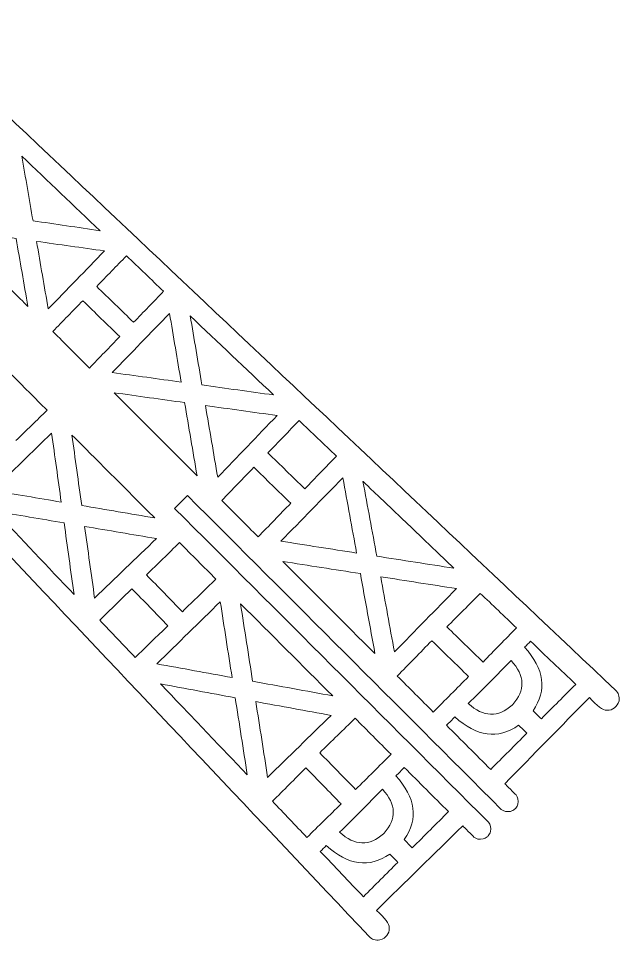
# Model space of a CAD drawing. Header units: inches. Extents: x -28.6 to 20.8, y -14.2 to 28.3.
# Drawn here: x 12.54 to 16.32, y 11.59 to 17.39 of the extents above; entities that cross this region are included whole.
import ezdxf

# ---------------------------------------------------------------- set-up
doc = ezdxf.new("R2010")
doc.units = ezdxf.units.IN
doc.header["$MEASUREMENT"] = 0
doc.layers.add('Layer 1', color=7, linetype='Continuous')

msp = doc.modelspace()

# ---------------------------------------------------------------- linework, layer by layer
at = {"layer": 'Layer 1', "lineweight": 9}
for points in [[(16.2986, 13.1657), (14.8087, 14.573), (13.3187, 15.9802), (11.8287, 17.3875)], [(14.7501, 11.6172), (13.3429, 13.1072), (11.9356, 14.5971), (10.5283, 16.0871)], [(12.118, 16.0633), (12.6041, 15.5771), (12.5833, 15.5979), (12.6041, 15.5771)], [(12.9493, 15.6139), (13.0267, 15.5385), (13.1041, 15.4631), (13.1814, 15.3878)], [(13.6245, 15.518), (13.7992, 15.3526), (13.9739, 15.1871), (14.1485, 15.0216)], [(13.6245, 15.518), (13.6492, 15.3733), (13.6738, 15.2287), (13.6984, 15.084)], [(14.1485, 15.0216), (13.9985, 15.0424), (13.8485, 15.0632), (13.6984, 15.084)], [(13.6072, 14.3892), (13.5803, 14.3624), (13.5535, 14.3355), (13.5266, 14.3086)], [(13.6072, 14.3892), (14.2647, 13.7318), (14.9221, 13.0743), (15.5796, 12.4169)], [(12.3978, 14.2913), (12.5633, 14.1166), (12.7287, 13.942), (12.8942, 13.7673)], [(12.3978, 14.2913), (12.5425, 14.2667), (12.6872, 14.2421), (12.8318, 14.2174)], [(13.5266, 14.3086), (14.1842, 13.651), (14.8418, 12.9934), (15.4994, 12.3358)], [(12.8942, 13.7673), (12.8734, 13.9173), (12.8526, 14.0674), (12.8318, 14.2174)], [(15.642, 13.352), (15.5522, 13.2622), (15.4623, 13.1723), (15.3725, 13.0825)], [(15.642, 13.352), (15.7287, 13.2567), (15.7319, 13.165), (15.6516, 13.077)], [(16.1337, 13.1207), (15.9567, 12.94), (15.7796, 12.7593), (15.6026, 12.5786)], [(15.3725, 13.0825), (15.4678, 12.9958), (15.5595, 12.9926), (15.6475, 13.0728)], [(15.6516, 13.077), (15.6503, 13.0756), (15.6489, 13.0742), (15.6475, 13.0728)], [(15.5131, 12.6681), (15.5888, 12.7438), (15.6645, 12.8195), (15.7402, 12.8952)], [(15.6026, 12.5786), (15.61, 12.5711), (15.6649, 12.5162), (15.6723, 12.5087)], [(14.5638, 12.2738), (14.6537, 12.3637), (14.7435, 12.4535), (14.8334, 12.5434)], [(14.8334, 12.5434), (14.92, 12.448), (14.9232, 12.3563), (14.843, 12.2683)], [(15.2477, 12.4028), (15.172, 12.3271), (15.0963, 12.2514), (15.0206, 12.1757)], [(15.6716, 12.4249), (15.6694, 12.4224), (15.6666, 12.4199), (15.6634, 12.4175)], [(14.7951, 11.7821), (14.9758, 11.9592), (15.1565, 12.1362), (15.3372, 12.3132)], [(15.3372, 12.3132), (15.3445, 12.3057), (15.3995, 12.2508), (15.4068, 12.2433)], [(14.5638, 12.2738), (14.6592, 12.1872), (14.7509, 12.184), (14.8389, 12.2642)], [(14.8389, 12.2642), (14.8403, 12.2656), (14.8416, 12.2669), (14.843, 12.2683)], [(15.4975, 12.2503), (15.496, 12.2486), (15.4937, 12.2465), (15.4906, 12.2439)]]:
    msp.add_open_spline(points, degree=3, dxfattribs=at)
for points, knots in [([(12.5661, 16.5224), (12.7299, 16.3662), (12.8937, 16.21), (13.0576, 16.0538), (13.0576, 16.0538), (12.9171, 16.0745), (12.7767, 16.0952), (12.6363, 16.1159), (12.6363, 16.1159), (12.6129, 16.2514), (12.5895, 16.3869), (12.5661, 16.5224)], [0, 0, 0, 0, 0.333333, 0.333333, 0.333333, 0.333333, 0.666667, 0.666667, 0.666667, 0.666667, 1, 1, 1, 1]), ([(12.6041, 15.5771), (12.5795, 15.7198), (12.5548, 15.8624), (12.5302, 16.005), (12.5302, 16.005), (12.3928, 16.0244), (12.2554, 16.0439), (12.118, 16.0633)], [0, 0, 0, 0, 0.5, 0.5, 0.5, 0.5, 1, 1, 1, 1]), ([(12.732, 15.562), (12.7075, 15.7036), (12.6831, 15.8452), (12.6586, 15.9868), (12.6586, 15.9868), (12.8009, 15.9667), (12.9432, 15.9466), (13.0854, 15.9265), (13.0854, 15.9265), (12.9676, 15.805), (12.8498, 15.6835), (12.732, 15.562)], [0, 0, 0, 0, 0.333333, 0.333333, 0.333333, 0.333333, 0.666667, 0.666667, 0.666667, 0.666667, 1, 1, 1, 1]), ([(13.2686, 15.4778), (13.3315, 15.5427), (13.3944, 15.6076), (13.4574, 15.6726), (13.4574, 15.6726), (13.3794, 15.7469), (13.3015, 15.8212), (13.2236, 15.8955), (13.2236, 15.8955), (13.1612, 15.8315), (13.0989, 15.7674), (13.0365, 15.7034), (13.0365, 15.7034), (13.1139, 15.6282), (13.1912, 15.553), (13.2686, 15.4778)], [0, 0, 0, 0, 0.25, 0.25, 0.25, 0.25, 0.5, 0.5, 0.5, 0.5, 0.75, 0.75, 0.75, 0.75, 1, 1, 1, 1]), ([(13.1814, 15.3878), (13.1178, 15.3221), (13.0542, 15.2564), (12.9906, 15.1907), (12.9906, 15.1907), (12.914, 15.2673), (12.8374, 15.3438), (12.7609, 15.4204), (12.7609, 15.4204), (12.8237, 15.4849), (12.8865, 15.5494), (12.9493, 15.6139)], [0, 0, 0, 0, 0.333333, 0.333333, 0.333333, 0.333333, 0.666667, 0.666667, 0.666667, 0.666667, 1, 1, 1, 1]), ([(13.1343, 15.1622), (13.2544, 15.2861), (13.3745, 15.4099), (13.4946, 15.5338), (13.4946, 15.5338), (13.5189, 15.3899), (13.5433, 15.246), (13.5676, 15.1021), (13.5676, 15.1021), (13.4232, 15.1222), (13.2788, 15.1422), (13.1343, 15.1622)], [0, 0, 0, 0, 0.333333, 0.333333, 0.333333, 0.333333, 0.666667, 0.666667, 0.666667, 0.666667, 1, 1, 1, 1]), ([(12.5281, 14.7344), (12.5938, 14.798), (12.6595, 14.8617), (12.7251, 14.9253), (12.7251, 14.9253), (12.6486, 15.0018), (12.572, 15.0784), (12.4955, 15.1549), (12.4955, 15.1549), (12.431, 15.0921), (12.3665, 15.0293), (12.302, 14.9665)], [0, 0, 0, 0, 0.333333, 0.333333, 0.333333, 0.333333, 0.666667, 0.666667, 0.666667, 0.666667, 1, 1, 1, 1]), ([(13.1461, 15.0352), (13.2464, 14.9349), (13.42, 14.7612), (13.6672, 14.5141), (13.6672, 14.5141), (13.6413, 14.6672), (13.6154, 14.8202), (13.5894, 14.9733), (13.5894, 14.9733), (13.4417, 14.9939), (13.2939, 15.0145), (13.1461, 15.0352)], [0, 0, 0, 0, 0.333333, 0.333333, 0.333333, 0.333333, 0.666667, 0.666667, 0.666667, 0.666667, 1, 1, 1, 1]), ([(13.7971, 14.5038), (13.9216, 14.6333), (14.046, 14.7627), (14.1704, 14.8922), (14.1704, 14.8922), (14.0204, 14.9132), (13.8704, 14.9341), (13.7203, 14.955), (13.7203, 14.955), (13.7459, 14.8046), (13.7715, 14.6542), (13.7971, 14.5038)], [0, 0, 0, 0, 0.333333, 0.333333, 0.333333, 0.333333, 0.666667, 0.666667, 0.666667, 0.666667, 1, 1, 1, 1]), ([(14.1125, 14.6576), (14.178, 14.7252), (14.2436, 14.7928), (14.3092, 14.8604), (14.3092, 14.8604), (14.3873, 14.7859), (14.4655, 14.7114), (14.5437, 14.6368), (14.5437, 14.6368), (14.4773, 14.5685), (14.411, 14.5002), (14.3447, 14.4318), (14.3447, 14.4318), (14.2673, 14.5071), (14.1899, 14.5823), (14.1125, 14.6576)], [0, 0, 0, 0, 0.25, 0.25, 0.25, 0.25, 0.5, 0.5, 0.5, 0.5, 0.75, 0.75, 0.75, 0.75, 1, 1, 1, 1]), ([(12.7536, 14.7815), (12.6298, 14.6614), (12.5059, 14.5413), (12.382, 14.4213), (12.382, 14.4213), (12.5259, 14.3969), (12.6698, 14.3726), (12.8137, 14.3482), (12.8137, 14.3482), (12.7937, 14.4926), (12.7737, 14.6371), (12.7536, 14.7815)], [0, 0, 0, 0, 0.333333, 0.333333, 0.333333, 0.333333, 0.666667, 0.666667, 0.666667, 0.666667, 1, 1, 1, 1]), ([(12.8807, 14.7697), (12.9809, 14.6695), (13.1546, 14.4958), (13.4018, 14.2487), (13.4018, 14.2487), (13.2487, 14.2746), (13.0956, 14.3005), (12.9425, 14.3264), (12.9425, 14.3264), (12.9219, 14.4742), (12.9013, 14.622), (12.8807, 14.7697)], [0, 0, 0, 0, 0.333333, 0.333333, 0.333333, 0.333333, 0.666667, 0.666667, 0.666667, 0.666667, 1, 1, 1, 1]), ([(13.8226, 14.3587), (13.8898, 14.428), (13.9571, 14.4974), (14.0243, 14.5667), (14.0243, 14.5667), (14.1016, 14.4914), (14.179, 14.416), (14.2563, 14.3407), (14.2563, 14.3407), (14.1881, 14.2704), (14.1198, 14.2), (14.0516, 14.1297), (14.0516, 14.1297), (13.9752, 14.206), (13.8989, 14.2824), (13.8226, 14.3587)], [0, 0, 0, 0, 0.25, 0.25, 0.25, 0.25, 0.5, 0.5, 0.5, 0.5, 0.75, 0.75, 0.75, 0.75, 1, 1, 1, 1]), ([(14.194, 14.1025), (14.324, 14.2352), (14.454, 14.368), (14.584, 14.5007), (14.584, 14.5007), (14.6127, 14.3432), (14.6415, 14.1857), (14.6702, 14.0282), (14.6702, 14.0282), (14.5115, 14.0529), (14.3528, 14.0777), (14.194, 14.1025)], [0, 0, 0, 0, 0.333333, 0.333333, 0.333333, 0.333333, 0.666667, 0.666667, 0.666667, 0.666667, 1, 1, 1, 1]), ([(15.2822, 13.9327), (14.7102, 14.4781), (14.7102, 14.4781), (14.7102, 14.4781), (14.7102, 14.4781), (14.7393, 14.3215), (14.7684, 14.1649), (14.7975, 14.0083), (14.7975, 14.0083), (14.9591, 13.9831), (15.1206, 13.9579), (15.2822, 13.9327)], [0, 0, 0, 0, 0.333333, 0.333333, 0.333333, 0.333333, 0.666667, 0.666667, 0.666667, 0.666667, 1, 1, 1, 1]), ([(13.4121, 14.1187), (13.2826, 13.9943), (13.1531, 13.8699), (13.0236, 13.7454), (13.0236, 13.7454), (13.0027, 13.8954), (12.9817, 14.0455), (12.9608, 14.1955), (12.9608, 14.1955), (13.1112, 14.1699), (13.2616, 14.1443), (13.4121, 14.1187)], [0, 0, 0, 0, 0.333333, 0.333333, 0.333333, 0.333333, 0.666667, 0.666667, 0.666667, 0.666667, 1, 1, 1, 1]), ([(13.5572, 14.0933), (13.4878, 14.026), (13.4185, 13.9588), (13.3491, 13.8915), (13.3491, 13.8915), (13.4245, 13.8142), (13.4998, 13.7369), (13.5751, 13.6595), (13.5751, 13.6595), (13.6455, 13.7278), (13.7158, 13.796), (13.7861, 13.8643), (13.7861, 13.8643), (13.7098, 13.9406), (13.6335, 14.0169), (13.5572, 14.0933)], [0, 0, 0, 0, 0.25, 0.25, 0.25, 0.25, 0.5, 0.5, 0.5, 0.5, 0.75, 0.75, 0.75, 0.75, 1, 1, 1, 1]), ([(14.2063, 13.975), (14.3994, 13.7819), (14.5925, 13.5888), (14.7856, 13.3957), (14.7856, 13.3957), (14.755, 13.5634), (14.7244, 13.7311), (14.6938, 13.8988), (14.6938, 13.8988), (14.5313, 13.9242), (14.3688, 13.9496), (14.2063, 13.975)], [0, 0, 0, 0, 0.333333, 0.333333, 0.333333, 0.333333, 0.666667, 0.666667, 0.666667, 0.666667, 1, 1, 1, 1]), ([(15.2978, 13.8045), (15.1678, 13.6718), (15.0378, 13.539), (14.9078, 13.4063), (14.9078, 13.4063), (14.8791, 13.5638), (14.8503, 13.7213), (14.8216, 13.8789), (14.8216, 13.8789), (14.9803, 13.8541), (15.139, 13.8293), (15.2978, 13.8045)], [0, 0, 0, 0, 0.333333, 0.333333, 0.333333, 0.333333, 0.666667, 0.666667, 0.666667, 0.666667, 1, 1, 1, 1]), ([(13.2583, 13.8034), (13.1906, 13.7378), (13.123, 13.6723), (13.0554, 13.6067), (13.0554, 13.6067), (13.13, 13.5285), (13.2045, 13.4504), (13.279, 13.3722), (13.279, 13.3722), (13.3473, 13.4385), (13.4157, 13.5048), (13.484, 13.5711), (13.484, 13.5711), (13.4088, 13.6485), (13.3335, 13.726), (13.2583, 13.8034)], [0, 0, 0, 0, 0.25, 0.25, 0.25, 0.25, 0.5, 0.5, 0.5, 0.5, 0.75, 0.75, 0.75, 0.75, 1, 1, 1, 1]), ([(15.4479, 13.7744), (15.3778, 13.7043), (15.3077, 13.6342), (15.2375, 13.564), (15.2375, 13.564), (15.3133, 13.4904), (15.389, 13.4168), (15.4648, 13.3432), (15.4648, 13.3432), (15.5349, 13.4148), (15.605, 13.4864), (15.6751, 13.558), (15.6751, 13.558), (15.5994, 13.6301), (15.5237, 13.7023), (15.4479, 13.7744)], [0, 0, 0, 0, 0.25, 0.25, 0.25, 0.25, 0.5, 0.5, 0.5, 0.5, 0.75, 0.75, 0.75, 0.75, 1, 1, 1, 1]), ([(13.8134, 13.7218), (13.6806, 13.5918), (13.5479, 13.4618), (13.4151, 13.3318), (13.4151, 13.3318), (13.5726, 13.3031), (13.7301, 13.2744), (13.8877, 13.2456), (13.8877, 13.2456), (13.8629, 13.4044), (13.8381, 13.5631), (13.8134, 13.7218)], [0, 0, 0, 0, 0.333333, 0.333333, 0.333333, 0.333333, 0.666667, 0.666667, 0.666667, 0.666667, 1, 1, 1, 1]), ([(13.9408, 13.7096), (14.1339, 13.5165), (14.327, 13.3234), (14.5201, 13.1303), (14.5201, 13.1303), (14.3524, 13.1609), (14.1847, 13.1915), (14.017, 13.222), (14.017, 13.222), (13.9916, 13.3846), (13.9662, 13.5471), (13.9408, 13.7096)], [0, 0, 0, 0, 0.333333, 0.333333, 0.333333, 0.333333, 0.666667, 0.666667, 0.666667, 0.666667, 1, 1, 1, 1]), ([(14.9262, 13.2551), (14.9984, 13.3291), (15.0706, 13.4031), (15.1428, 13.4772), (15.1428, 13.4772), (15.2199, 13.4021), (15.297, 13.327), (15.3741, 13.2519), (15.3741, 13.2519), (15.3002, 13.1775), (15.2263, 13.1032), (15.1524, 13.0288), (15.1524, 13.0288), (15.077, 13.1042), (15.0016, 13.1796), (14.9262, 13.2551)], [0, 0, 0, 0, 0.25, 0.25, 0.25, 0.25, 0.5, 0.5, 0.5, 0.5, 0.75, 0.75, 0.75, 0.75, 1, 1, 1, 1]), ([(15.8316, 12.9866), (15.8143, 13.0034), (15.797, 13.0203), (15.7797, 13.0371), (15.7797, 13.0371), (15.8689, 13.1661), (15.851, 13.2991), (15.726, 13.436), (15.726, 13.436), (15.7385, 13.4485), (15.7511, 13.4611), (15.7636, 13.4736), (15.7636, 13.4736), (15.8583, 13.3833), (15.953, 13.293), (16.0477, 13.2027), (16.0477, 13.2027), (15.9757, 13.1307), (15.9036, 13.0587), (15.8316, 12.9866)], [0, 0, 0, 0, 0.2, 0.2, 0.2, 0.2, 0.4, 0.4, 0.4, 0.4, 0.6, 0.6, 0.6, 0.6, 0.8, 0.8, 0.8, 0.8, 1, 1, 1, 1]), ([(13.9832, 12.6337), (13.4378, 13.2057), (13.4378, 13.2057), (13.4378, 13.2057), (13.4378, 13.2057), (13.5944, 13.1766), (13.751, 13.1474), (13.9075, 13.1183), (13.9075, 13.1183), (13.9328, 12.9568), (13.958, 12.7952), (13.9832, 12.6337)], [0, 0, 0, 0, 0.333333, 0.333333, 0.333333, 0.333333, 0.666667, 0.666667, 0.666667, 0.666667, 1, 1, 1, 1]), ([(16.1337, 13.1207), (16.1819, 13.0667), (16.2183, 13.04), (16.2435, 13.0399), (16.2435, 13.0399), (16.2816, 13.0399), (16.307, 13.0596), (16.3197, 13.0988), (16.3197, 13.0988), (16.3232, 13.1271), (16.3162, 13.1494), (16.2986, 13.1657)], [0, 0, 0, 0, 0.333333, 0.333333, 0.333333, 0.333333, 0.666667, 0.666667, 0.666667, 0.666667, 1, 1, 1, 1]), ([(14.1113, 12.6181), (14.2441, 12.7481), (14.3768, 12.8781), (14.5096, 13.008), (14.5096, 13.008), (14.352, 13.0368), (14.1945, 13.0655), (14.037, 13.0942), (14.037, 13.0942), (14.0618, 12.9355), (14.0865, 12.7768), (14.1113, 12.6181)], [0, 0, 0, 0, 0.333333, 0.333333, 0.333333, 0.333333, 0.666667, 0.666667, 0.666667, 0.666667, 1, 1, 1, 1]), ([(14.6608, 12.9896), (14.5868, 12.9174), (14.5127, 12.8452), (14.4387, 12.773), (14.4387, 12.773), (14.5138, 12.6959), (14.5889, 12.6189), (14.664, 12.5418), (14.664, 12.5418), (14.7383, 12.6156), (14.8127, 12.6895), (14.887, 12.7634), (14.887, 12.7634), (14.8116, 12.8388), (14.7362, 12.9142), (14.6608, 12.9896)], [0, 0, 0, 0, 0.25, 0.25, 0.25, 0.25, 0.5, 0.5, 0.5, 0.5, 0.75, 0.75, 0.75, 0.75, 1, 1, 1, 1]), ([(15.5131, 12.6681), (15.4206, 12.7606), (15.3281, 12.8531), (15.2356, 12.9456), (15.2356, 12.9456), (15.2533, 12.9632), (15.2709, 12.9809), (15.2885, 12.9985), (15.2885, 12.9985), (15.4243, 12.8734), (15.5576, 12.8557), (15.6885, 12.9455), (15.6885, 12.9455), (15.7057, 12.9288), (15.723, 12.912), (15.7402, 12.8952)], [0, 0, 0, 0, 0.25, 0.25, 0.25, 0.25, 0.5, 0.5, 0.5, 0.5, 0.75, 0.75, 0.75, 0.75, 1, 1, 1, 1]), ([(14.1414, 12.4679), (14.2115, 12.538), (14.2817, 12.6082), (14.3518, 12.6783), (14.3518, 12.6783), (14.4254, 12.6026), (14.499, 12.5268), (14.5727, 12.4511), (14.5727, 12.4511), (14.5011, 12.3809), (14.4295, 12.3108), (14.3578, 12.2407), (14.3578, 12.2407), (14.2857, 12.3165), (14.2136, 12.3922), (14.1414, 12.4679)], [0, 0, 0, 0, 0.25, 0.25, 0.25, 0.25, 0.5, 0.5, 0.5, 0.5, 0.75, 0.75, 0.75, 0.75, 1, 1, 1, 1]), ([(15.2477, 12.4028), (15.1552, 12.4952), (15.0627, 12.5877), (14.9702, 12.6802), (14.9702, 12.6802), (14.9526, 12.6626), (14.935, 12.6449), (14.9173, 12.6273), (14.9173, 12.6273), (15.0425, 12.4915), (15.0601, 12.3582), (14.9703, 12.2273), (14.9703, 12.2273), (14.9871, 12.2101), (15.0038, 12.1929), (15.0206, 12.1757)], [0, 0, 0, 0, 0.25, 0.25, 0.25, 0.25, 0.5, 0.5, 0.5, 0.5, 0.75, 0.75, 0.75, 0.75, 1, 1, 1, 1]), ([(15.6716, 12.4249), (15.6771, 12.4321), (15.6816, 12.4405), (15.6846, 12.45), (15.6846, 12.45), (15.689, 12.4746), (15.6848, 12.4939), (15.6723, 12.5087)], [0, 0, 0, 0, 0.5, 0.5, 0.5, 0.5, 1, 1, 1, 1]), ([(15.6634, 12.4175), (15.6562, 12.412), (15.6478, 12.4076), (15.6383, 12.4045), (15.6383, 12.4045), (15.6136, 12.4001), (15.5944, 12.4044), (15.5796, 12.4169)], [0, 0, 0, 0, 0.5, 0.5, 0.5, 0.5, 1, 1, 1, 1]), ([(15.4975, 12.2503), (15.5036, 12.2578), (15.5085, 12.2669), (15.5118, 12.2771), (15.5118, 12.2771), (15.5162, 12.3017), (15.5119, 12.321), (15.4994, 12.3358)], [0, 0, 0, 0, 0.5, 0.5, 0.5, 0.5, 1, 1, 1, 1]), ([(15.4906, 12.2439), (15.4835, 12.2384), (15.475, 12.234), (15.4656, 12.2309), (15.4656, 12.2309), (15.4409, 12.2265), (15.4216, 12.2308), (15.4068, 12.2433)], [0, 0, 0, 0, 0.5, 0.5, 0.5, 0.5, 1, 1, 1, 1]), ([(14.9292, 12.0842), (14.9124, 12.1015), (14.8956, 12.1188), (14.8788, 12.1361), (14.8788, 12.1361), (14.7497, 12.047), (14.6167, 12.0649), (14.4799, 12.1899), (14.4799, 12.1899), (14.4673, 12.1773), (14.4548, 12.1648), (14.4422, 12.1522), (14.4422, 12.1522), (14.5325, 12.0575), (14.6228, 11.9628), (14.7131, 11.8681), (14.7131, 11.8681), (14.7851, 11.9402), (14.8572, 12.0122), (14.9292, 12.0842)], [0, 0, 0, 0, 0.2, 0.2, 0.2, 0.2, 0.4, 0.4, 0.4, 0.4, 0.6, 0.6, 0.6, 0.6, 0.8, 0.8, 0.8, 0.8, 1, 1, 1, 1]), ([(14.7951, 11.7821), (14.8491, 11.7339), (14.8759, 11.6975), (14.8759, 11.6724), (14.8759, 11.6724), (14.8759, 11.6343), (14.8563, 11.6089), (14.817, 11.5962), (14.817, 11.5962), (14.7887, 11.5927), (14.7664, 11.5996), (14.7501, 11.6172)], [0, 0, 0, 0, 0.333333, 0.333333, 0.333333, 0.333333, 0.666667, 0.666667, 0.666667, 0.666667, 1, 1, 1, 1])]:
    msp.add_open_spline(points, degree=3, knots=knots, dxfattribs=at)

doc.saveas('drawing.dxf')
